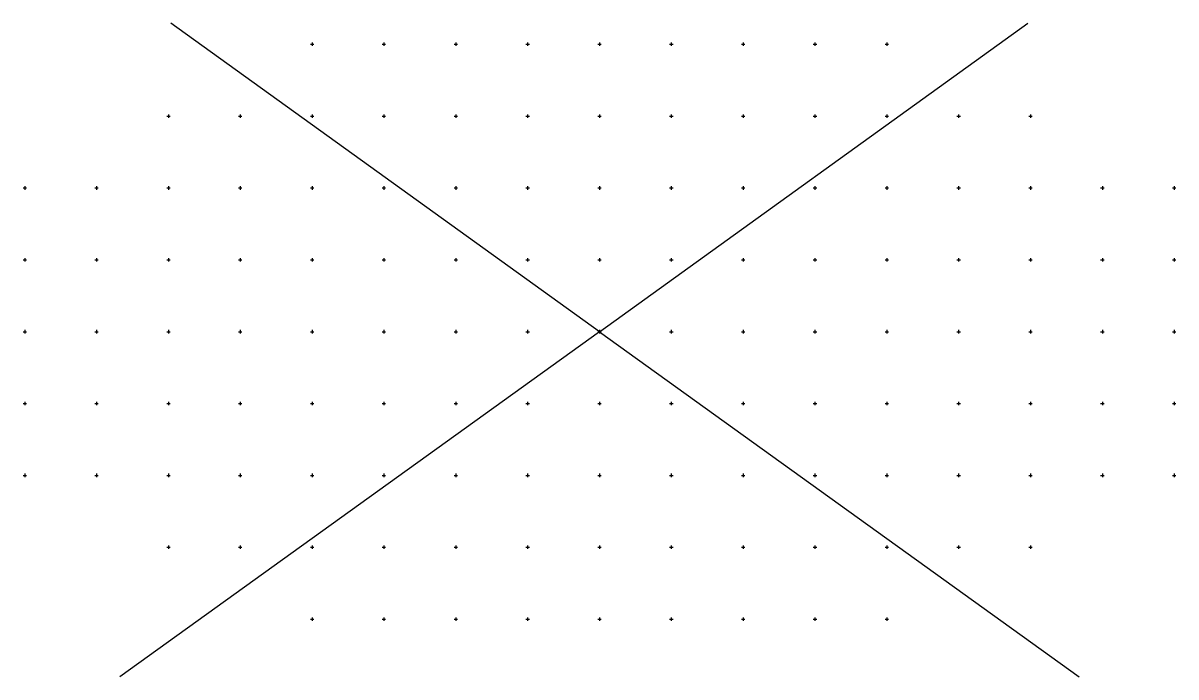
# Model space of a CAD drawing. Header units: metres. Extents: x -1099 to -1052, y 1073 to 2172.
# Drawn here: x -1065.31 to -1055.28, y 1575.29 to 1580.98 of the extents above; entities that cross this region are included whole.
import ezdxf
from ezdxf.enums import TextEntityAlignment as Align

# ---------------------------------------------------------------- set-up
doc = ezdxf.new("R2010")
doc.units = ezdxf.units.M
doc.styles.add('NLCS-ISO', font='NLCS-ISO.ttf')

# ---------------------------------------------------------------- blocks, each defined once
blk = doc.blocks.new('V-SVH-FUNDERING_ZANDCEMENTSTAB-SO')
for p, q in [((0, 0), (-3.728, 2.684)), ((0, 0), (3.728, 2.684)), ((-2.5, 2.515), (-2.5, 2.5)), ((-2.5, 2.515), (-2.5, 2.5)), ((-1.875, 2.515), (-1.875, 2.5)), ((-1.25, 2.515), (-1.25, 2.5)), ((-1.25, 2.515), (-1.25, 2.5)), ((-0.625, 2.515), (-0.625, 2.5)), ((0, 2.515), (0, 2.5)), ((0, 2.515), (0, 2.5)), ((0.625, 2.515), (0.625, 2.5)), ((1.25, 2.515), (1.25, 2.5)), ((1.25, 2.515), (1.25, 2.5)), ((1.875, 2.515), (1.875, 2.5)), ((2.5, 2.515), (2.5, 2.5)), ((2.5, 2.515), (2.5, 2.5)), ((-2.515, 2.5), (-2.5, 2.5)), ((-2.515, 2.5), (-2.5, 2.5)), ((-2.5, 2.5), (-2.485, 2.5)), ((-2.5, 2.5), (-2.5, 2.485)), ((-2.5, 2.5), (-2.485, 2.5)), ((-2.5, 2.5), (-2.5, 2.485)), ((-1.89, 2.5), (-1.86, 2.5)), ((-1.89, 2.5), (-1.86, 2.5)), ((-1.875, 2.5), (-1.875, 2.485)), ((-1.265, 2.5), (-1.25, 2.5)), ((-1.265, 2.5), (-1.25, 2.5)), ((-1.25, 2.5), (-1.235, 2.5)), ((-1.25, 2.5), (-1.25, 2.485)), ((-1.25, 2.5), (-1.235, 2.5)), ((-1.25, 2.5), (-1.25, 2.485)), ((-0.64, 2.5), (-0.61, 2.5)), ((-0.64, 2.5), (-0.61, 2.5)), ((-0.625, 2.5), (-0.625, 2.485)), ((-0.015, 2.5), (0, 2.5)), ((-0.015, 2.5), (0, 2.5)), ((0, 2.5), (0.015, 2.5)), ((0, 2.5), (0, 2.485)), ((0, 2.5), (0.015, 2.5)), ((0, 2.5), (0, 2.485)), ((0.61, 2.5), (0.64, 2.5)), ((0.61, 2.5), (0.64, 2.5)), ((0.625, 2.5), (0.625, 2.485)), ((1.235, 2.5), (1.25, 2.5)), ((1.235, 2.5), (1.25, 2.5)), ((1.25, 2.5), (1.265, 2.5)), ((1.25, 2.5), (1.25, 2.485)), ((1.25, 2.5), (1.265, 2.5)), ((1.25, 2.5), (1.25, 2.485)), ((1.86, 2.5), (1.89, 2.5)), ((1.86, 2.5), (1.89, 2.5)), ((1.875, 2.5), (1.875, 2.485)), ((2.485, 2.5), (2.5, 2.5)), ((2.485, 2.5), (2.5, 2.5)), ((2.5, 2.5), (2.515, 2.5)), ((2.5, 2.5), (2.5, 2.485)), ((2.5, 2.5), (2.515, 2.5)), ((2.5, 2.5), (2.5, 2.485)), ((-3.765, 1.875), (-3.75, 1.875)), ((-3.75, 1.89), (-3.75, 1.86)), ((-3.75, 1.89), (-3.75, 1.86)), ((-3.75, 1.875), (-3.735, 1.875)), ((-3.14, 1.875), (-3.11, 1.875)), ((-3.125, 1.89), (-3.125, 1.86)), ((-2.515, 1.875), (-2.5, 1.875)), ((-2.5, 1.89), (-2.5, 1.86)), ((-2.5, 1.89), (-2.5, 1.86)), ((-2.5, 1.875), (-2.485, 1.875)), ((-1.89, 1.875), (-1.86, 1.875)), ((-1.875, 1.89), (-1.875, 1.86)), ((-1.265, 1.875), (-1.25, 1.875)), ((-1.25, 1.89), (-1.25, 1.86)), ((-1.25, 1.89), (-1.25, 1.86)), ((-1.25, 1.875), (-1.235, 1.875)), ((-0.64, 1.875), (-0.61, 1.875)), ((-0.625, 1.89), (-0.625, 1.86)), ((-0.015, 1.875), (0, 1.875)), ((0, 1.89), (0, 1.86)), ((0, 1.89), (0, 1.86)), ((0, 1.875), (0.015, 1.875)), ((0.61, 1.875), (0.64, 1.875)), ((0.625, 1.89), (0.625, 1.86)), ((1.235, 1.875), (1.25, 1.875)), ((1.25, 1.89), (1.25, 1.86)), ((1.25, 1.89), (1.25, 1.86)), ((1.25, 1.875), (1.265, 1.875)), ((1.86, 1.875), (1.89, 1.875)), ((1.875, 1.89), (1.875, 1.86)), ((2.485, 1.875), (2.5, 1.875)), ((2.5, 1.89), (2.5, 1.86)), ((2.5, 1.89), (2.5, 1.86)), ((2.5, 1.875), (2.515, 1.875)), ((3.11, 1.875), (3.14, 1.875)), ((3.125, 1.89), (3.125, 1.86)), ((3.735, 1.875), (3.75, 1.875)), ((3.75, 1.89), (3.75, 1.86)), ((3.75, 1.89), (3.75, 1.86)), ((3.75, 1.875), (3.765, 1.875)), ((-5.014, 1.25), (-5, 1.25)), ((-5.014, 1.25), (-5, 1.25)), ((-5, 1.265), (-5, 1.25)), ((-5, 1.265), (-5, 1.25)), ((-5, 1.25), (-4.985, 1.25)), ((-5, 1.25), (-5, 1.235)), ((-5, 1.25), (-4.985, 1.25)), ((-5, 1.25), (-5, 1.235)), ((-4.39, 1.25), (-4.36, 1.25)), ((-4.39, 1.25), (-4.36, 1.25)), ((-4.375, 1.265), (-4.375, 1.25)), ((-4.375, 1.25), (-4.375, 1.235)), ((-3.765, 1.25), (-3.75, 1.25)), ((-3.765, 1.25), (-3.75, 1.25)), ((-3.75, 1.265), (-3.75, 1.25)), ((-3.75, 1.265), (-3.75, 1.25)), ((-3.75, 1.25), (-3.735, 1.25)), ((-3.75, 1.25), (-3.75, 1.235)), ((-3.75, 1.25), (-3.735, 1.25)), ((-3.75, 1.25), (-3.75, 1.235)), ((-3.14, 1.25), (-3.11, 1.25)), ((-3.14, 1.25), (-3.11, 1.25)), ((-3.125, 1.265), (-3.125, 1.25)), ((-3.125, 1.25), (-3.125, 1.235)), ((-2.515, 1.25), (-2.5, 1.25)), ((-2.515, 1.25), (-2.5, 1.25)), ((-2.5, 1.265), (-2.5, 1.25)), ((-2.5, 1.265), (-2.5, 1.25)), ((-2.5, 1.25), (-2.485, 1.25)), ((-2.5, 1.25), (-2.5, 1.235)), ((-2.5, 1.25), (-2.485, 1.25)), ((-2.5, 1.25), (-2.5, 1.235)), ((-1.89, 1.25), (-1.86, 1.25)), ((-1.89, 1.25), (-1.86, 1.25)), ((-1.875, 1.265), (-1.875, 1.25)), ((-1.875, 1.25), (-1.875, 1.235)), ((-1.265, 1.25), (-1.25, 1.25)), ((-1.265, 1.25), (-1.25, 1.25)), ((-1.25, 1.265), (-1.25, 1.25)), ((-1.25, 1.265), (-1.25, 1.25)), ((-1.25, 1.25), (-1.235, 1.25)), ((-1.25, 1.25), (-1.25, 1.235)), ((-1.25, 1.25), (-1.235, 1.25)), ((-1.25, 1.25), (-1.25, 1.235)), ((-0.64, 1.25), (-0.61, 1.25)), ((-0.64, 1.25), (-0.61, 1.25)), ((-0.625, 1.265), (-0.625, 1.25)), ((-0.625, 1.25), (-0.625, 1.235)), ((-0.015, 1.25), (0, 1.25)), ((-0.015, 1.25), (0, 1.25)), ((0, 1.265), (0, 1.25)), ((0, 1.265), (0, 1.25)), ((0, 1.25), (0.015, 1.25)), ((0, 1.25), (0, 1.235)), ((0, 1.25), (0.015, 1.25)), ((0, 1.25), (0, 1.235)), ((0.61, 1.25), (0.64, 1.25)), ((0.61, 1.25), (0.64, 1.25)), ((0.625, 1.265), (0.625, 1.25)), ((0.625, 1.25), (0.625, 1.235)), ((1.235, 1.25), (1.25, 1.25)), ((1.235, 1.25), (1.25, 1.25)), ((1.25, 1.265), (1.25, 1.25)), ((1.25, 1.265), (1.25, 1.25)), ((1.25, 1.25), (1.265, 1.25)), ((1.25, 1.25), (1.25, 1.235)), ((1.25, 1.25), (1.265, 1.25)), ((1.25, 1.25), (1.25, 1.235)), ((1.86, 1.25), (1.89, 1.25)), ((1.86, 1.25), (1.89, 1.25)), ((1.875, 1.265), (1.875, 1.25)), ((1.875, 1.25), (1.875, 1.235)), ((2.485, 1.25), (2.5, 1.25)), ((2.485, 1.25), (2.5, 1.25)), ((2.5, 1.265), (2.5, 1.25)), ((2.5, 1.265), (2.5, 1.25)), ((2.5, 1.25), (2.515, 1.25)), ((2.5, 1.25), (2.5, 1.235)), ((2.5, 1.25), (2.515, 1.25)), ((2.5, 1.25), (2.5, 1.235)), ((3.11, 1.25), (3.14, 1.25)), ((3.11, 1.25), (3.14, 1.25)), ((3.125, 1.265), (3.125, 1.25)), ((3.125, 1.25), (3.125, 1.235)), ((3.735, 1.25), (3.75, 1.25)), ((3.735, 1.25), (3.75, 1.25)), ((3.75, 1.265), (3.75, 1.25)), ((3.75, 1.265), (3.75, 1.25)), ((3.75, 1.25), (3.765, 1.25)), ((3.75, 1.25), (3.75, 1.235)), ((3.75, 1.25), (3.765, 1.25)), ((3.75, 1.25), (3.75, 1.235)), ((4.36, 1.25), (4.39, 1.25)), ((4.36, 1.25), (4.39, 1.25)), ((4.375, 1.265), (4.375, 1.25)), ((4.375, 1.25), (4.375, 1.235)), ((4.985, 1.25), (5, 1.25)), ((4.985, 1.25), (5, 1.25)), ((5, 1.265), (5, 1.25)), ((5, 1.265), (5, 1.25)), ((5, 1.25), (5.014, 1.25)), ((5, 1.25), (5, 1.235)), ((5, 1.25), (5.014, 1.25)), ((5, 1.25), (5, 1.235)), ((-5.015, 0.625), (-5, 0.625)), ((-5, 0.64), (-5, 0.61)), ((-5, 0.64), (-5, 0.61)), ((-5, 0.625), (-4.985, 0.625)), ((-4.39, 0.625), (-4.36, 0.625)), ((-4.375, 0.64), (-4.375, 0.61)), ((-3.765, 0.625), (-3.75, 0.625)), ((-3.75, 0.64), (-3.75, 0.61)), ((-3.75, 0.64), (-3.75, 0.61)), ((-3.75, 0.625), (-3.735, 0.625)), ((-3.14, 0.625), (-3.11, 0.625)), ((-3.125, 0.64), (-3.125, 0.61)), ((-2.515, 0.625), (-2.5, 0.625)), ((-2.5, 0.64), (-2.5, 0.61)), ((-2.5, 0.64), (-2.5, 0.61)), ((-2.5, 0.625), (-2.485, 0.625)), ((-1.89, 0.625), (-1.86, 0.625)), ((-1.875, 0.64), (-1.875, 0.61)), ((-1.265, 0.625), (-1.25, 0.625)), ((-1.25, 0.64), (-1.25, 0.61)), ((-1.25, 0.64), (-1.25, 0.61)), ((-1.25, 0.625), (-1.235, 0.625)), ((-0.64, 0.625), (-0.61, 0.625)), ((-0.625, 0.64), (-0.625, 0.61)), ((-0.015, 0.625), (0, 0.625)), ((0, 0.64), (0, 0.61)), ((0, 0.64), (0, 0.61)), ((0, 0.625), (0.015, 0.625)), ((0.61, 0.625), (0.64, 0.625)), ((0.625, 0.64), (0.625, 0.61)), ((1.235, 0.625), (1.25, 0.625)), ((1.25, 0.64), (1.25, 0.61)), ((1.25, 0.64), (1.25, 0.61)), ((1.25, 0.625), (1.265, 0.625)), ((1.86, 0.625), (1.89, 0.625)), ((1.875, 0.64), (1.875, 0.61)), ((2.485, 0.625), (2.5, 0.625)), ((2.5, 0.64), (2.5, 0.61)), ((2.5, 0.64), (2.5, 0.61)), ((2.5, 0.625), (2.515, 0.625)), ((3.11, 0.625), (3.14, 0.625)), ((3.125, 0.64), (3.125, 0.61)), ((3.735, 0.625), (3.75, 0.625)), ((3.75, 0.64), (3.75, 0.61)), ((3.75, 0.64), (3.75, 0.61)), ((3.75, 0.625), (3.765, 0.625)), ((4.36, 0.625), (4.39, 0.625)), ((4.375, 0.64), (4.375, 0.61)), ((4.985, 0.625), (5, 0.625)), ((5, 0.64), (5, 0.61)), ((5, 0.64), (5, 0.61)), ((5, 0.625), (5.015, 0.625)), ((-5.015, 0), (-5, 0)), ((-5.015, 0), (-5, 0)), ((-5, 0.015), (-5, 0)), ((-5, 0.015), (-5, 0)), ((-5, 0), (-4.985, 0)), ((-5, 0), (-5, -0.015)), ((-5, 0), (-4.985, 0)), ((-5, 0), (-5, -0.015)), ((-4.39, 0), (-4.36, 0)), ((-4.39, 0), (-4.36, 0)), ((-4.375, 0.015), (-4.375, 0)), ((-4.375, 0), (-4.375, -0.015)), ((0, 0), (-4.172, -3.003)), ((-3.765, 0), (-3.75, 0)), ((-3.765, 0), (-3.75, 0)), ((-3.75, 0.015), (-3.75, 0)), ((-3.75, 0.015), (-3.75, 0)), ((-3.75, 0), (-3.735, 0)), ((-3.75, 0), (-3.75, -0.015)), ((-3.75, 0), (-3.735, 0)), ((-3.75, 0), (-3.75, -0.015)), ((-3.14, 0), (-3.11, 0)), ((-3.14, 0), (-3.11, 0)), ((-3.125, 0.015), (-3.125, 0)), ((-3.125, 0), (-3.125, -0.015)), ((-2.515, 0), (-2.5, 0)), ((-2.515, 0), (-2.5, 0)), ((-2.5, 0.015), (-2.5, 0)), ((-2.5, 0.015), (-2.5, 0)), ((-2.5, 0), (-2.485, 0)), ((-2.5, 0), (-2.5, -0.015)), ((-2.5, 0), (-2.485, 0)), ((-2.5, 0), (-2.5, -0.015)), ((-1.89, 0), (-1.86, 0)), ((-1.89, 0), (-1.86, 0)), ((-1.875, 0.015), (-1.875, 0)), ((-1.875, 0), (-1.875, -0.015)), ((-1.265, 0), (-1.25, 0)), ((-1.265, 0), (-1.25, 0)), ((-1.25, 0.015), (-1.25, 0)), ((-1.25, 0.015), (-1.25, 0)), ((-1.25, 0), (-1.235, 0)), ((-1.25, 0), (-1.25, -0.015)), ((-1.25, 0), (-1.235, 0)), ((-1.25, 0), (-1.25, -0.015)), ((-0.64, 0), (-0.61, 0)), ((-0.64, 0), (-0.61, 0)), ((-0.625, 0.015), (-0.625, 0)), ((-0.625, 0), (-0.625, -0.015)), ((-0.015, 0), (0, 0)), ((-0.015, 0), (0, 0)), ((0, 0.015), (0, 0)), ((0, 0.015), (0, 0)), ((0, 0), (0.015, 0)), ((0, 0), (0, -0.015)), ((0, 0), (0.015, 0)), ((0, 0), (0, -0.015)), ((0.61, 0), (0.64, 0)), ((0.61, 0), (0.64, 0)), ((0.625, 0.015), (0.625, 0)), ((0.625, 0), (0.625, -0.015)), ((1.235, 0), (1.25, 0)), ((1.235, 0), (1.25, 0)), ((1.25, 0.015), (1.25, 0)), ((1.25, 0.015), (1.25, 0)), ((1.25, 0), (1.265, 0)), ((1.25, 0), (1.25, -0.015)), ((1.25, 0), (1.265, 0)), ((1.25, 0), (1.25, -0.015)), ((1.86, 0), (1.89, 0)), ((1.86, 0), (1.89, 0)), ((1.875, 0.015), (1.875, 0)), ((1.875, 0), (1.875, -0.015)), ((2.485, 0), (2.5, 0)), ((2.485, 0), (2.5, 0)), ((2.5, 0.015), (2.5, 0)), ((2.5, 0.015), (2.5, 0)), ((2.5, 0), (2.515, 0)), ((2.5, 0), (2.5, -0.015)), ((2.5, 0), (2.515, 0)), ((2.5, 0), (2.5, -0.015)), ((3.11, 0), (3.14, 0)), ((3.11, 0), (3.14, 0)), ((3.125, 0.015), (3.125, 0)), ((3.125, 0), (3.125, -0.015)), ((3.735, 0), (3.75, 0)), ((3.735, 0), (3.75, 0)), ((3.75, 0.015), (3.75, 0)), ((3.75, 0.015), (3.75, 0)), ((3.75, 0), (3.765, 0)), ((3.75, 0), (3.75, -0.015)), ((3.75, 0), (3.765, 0)), ((3.75, 0), (3.75, -0.015)), ((4.36, 0), (4.39, 0)), ((4.36, 0), (4.39, 0)), ((4.375, 0.015), (4.375, 0)), ((4.375, 0), (4.375, -0.015)), ((4.985, 0), (5, 0)), ((4.985, 0), (5, 0)), ((5, 0.015), (5, 0)), ((5, 0.015), (5, 0)), ((5, 0), (5.015, 0)), ((5, 0), (5, -0.015)), ((5, 0), (5.015, 0)), ((5, 0), (5, -0.015)), ((0, 0), (4.172, -3.003)), ((-5.015, -0.625), (-5, -0.625)), ((-5, -0.61), (-5, -0.64)), ((-5, -0.61), (-5, -0.64)), ((-5, -0.625), (-4.985, -0.625)), ((-4.39, -0.625), (-4.36, -0.625)), ((-4.375, -0.61), (-4.375, -0.64)), ((-3.765, -0.625), (-3.75, -0.625)), ((-3.75, -0.61), (-3.75, -0.64)), ((-3.75, -0.61), (-3.75, -0.64)), ((-3.75, -0.625), (-3.735, -0.625)), ((-3.14, -0.625), (-3.11, -0.625)), ((-3.125, -0.61), (-3.125, -0.64)), ((-2.515, -0.625), (-2.5, -0.625)), ((-2.5, -0.61), (-2.5, -0.64)), ((-2.5, -0.61), (-2.5, -0.64)), ((-2.5, -0.625), (-2.485, -0.625)), ((-1.89, -0.625), (-1.86, -0.625)), ((-1.875, -0.61), (-1.875, -0.64)), ((-1.265, -0.625), (-1.25, -0.625)), ((-1.25, -0.61), (-1.25, -0.64)), ((-1.25, -0.61), (-1.25, -0.64)), ((-1.25, -0.625), (-1.235, -0.625)), ((-0.64, -0.625), (-0.61, -0.625)), ((-0.625, -0.61), (-0.625, -0.64)), ((-0.015, -0.625), (0, -0.625)), ((0, -0.61), (0, -0.64)), ((0, -0.61), (0, -0.64)), ((0, -0.625), (0.015, -0.625)), ((0.61, -0.625), (0.64, -0.625)), ((0.625, -0.61), (0.625, -0.64)), ((1.235, -0.625), (1.25, -0.625)), ((1.25, -0.61), (1.25, -0.64)), ((1.25, -0.61), (1.25, -0.64)), ((1.25, -0.625), (1.265, -0.625)), ((1.86, -0.625), (1.89, -0.625)), ((1.875, -0.61), (1.875, -0.64)), ((2.485, -0.625), (2.5, -0.625)), ((2.5, -0.61), (2.5, -0.64)), ((2.5, -0.61), (2.5, -0.64)), ((2.5, -0.625), (2.515, -0.625)), ((3.11, -0.625), (3.14, -0.625)), ((3.125, -0.61), (3.125, -0.64)), ((3.735, -0.625), (3.75, -0.625)), ((3.75, -0.61), (3.75, -0.64)), ((3.75, -0.61), (3.75, -0.64)), ((3.75, -0.625), (3.765, -0.625)), ((4.36, -0.625), (4.39, -0.625)), ((4.375, -0.61), (4.375, -0.64)), ((4.985, -0.625), (5, -0.625)), ((5, -0.61), (5, -0.64)), ((5, -0.61), (5, -0.64)), ((5, -0.625), (5.015, -0.625)), ((-5.014, -1.25), (-5, -1.25)), ((-5.014, -1.25), (-5, -1.25)), ((-5, -1.235), (-5, -1.25)), ((-5, -1.235), (-5, -1.25)), ((-5, -1.25), (-4.985, -1.25)), ((-5, -1.25), (-5, -1.265)), ((-5, -1.25), (-4.985, -1.25)), ((-5, -1.25), (-5, -1.265)), ((-4.39, -1.25), (-4.36, -1.25)), ((-4.39, -1.25), (-4.36, -1.25)), ((-4.375, -1.235), (-4.375, -1.25)), ((-4.375, -1.25), (-4.375, -1.265)), ((-3.765, -1.25), (-3.75, -1.25)), ((-3.765, -1.25), (-3.75, -1.25)), ((-3.75, -1.235), (-3.75, -1.25)), ((-3.75, -1.235), (-3.75, -1.25)), ((-3.75, -1.25), (-3.735, -1.25)), ((-3.75, -1.25), (-3.75, -1.265)), ((-3.75, -1.25), (-3.735, -1.25)), ((-3.75, -1.25), (-3.75, -1.265)), ((-3.14, -1.25), (-3.11, -1.25)), ((-3.14, -1.25), (-3.11, -1.25)), ((-3.125, -1.235), (-3.125, -1.25)), ((-3.125, -1.25), (-3.125, -1.265)), ((-2.515, -1.25), (-2.5, -1.25)), ((-2.515, -1.25), (-2.5, -1.25)), ((-2.5, -1.235), (-2.5, -1.25)), ((-2.5, -1.235), (-2.5, -1.25)), ((-2.5, -1.25), (-2.485, -1.25)), ((-2.5, -1.25), (-2.5, -1.265)), ((-2.5, -1.25), (-2.485, -1.25)), ((-2.5, -1.25), (-2.5, -1.265)), ((-1.89, -1.25), (-1.86, -1.25)), ((-1.89, -1.25), (-1.86, -1.25)), ((-1.875, -1.235), (-1.875, -1.25)), ((-1.875, -1.25), (-1.875, -1.265)), ((-1.265, -1.25), (-1.25, -1.25)), ((-1.265, -1.25), (-1.25, -1.25)), ((-1.25, -1.235), (-1.25, -1.25)), ((-1.25, -1.235), (-1.25, -1.25)), ((-1.25, -1.25), (-1.235, -1.25)), ((-1.25, -1.25), (-1.25, -1.265)), ((-1.25, -1.25), (-1.235, -1.25)), ((-1.25, -1.25), (-1.25, -1.265)), ((-0.64, -1.25), (-0.61, -1.25)), ((-0.64, -1.25), (-0.61, -1.25)), ((-0.625, -1.235), (-0.625, -1.25)), ((-0.625, -1.25), (-0.625, -1.265)), ((-0.015, -1.25), (0, -1.25)), ((-0.015, -1.25), (0, -1.25)), ((0, -1.235), (0, -1.25)), ((0, -1.235), (0, -1.25)), ((0, -1.25), (0.015, -1.25)), ((0, -1.25), (0, -1.265)), ((0, -1.25), (0.015, -1.25)), ((0, -1.25), (0, -1.265)), ((0.61, -1.25), (0.64, -1.25)), ((0.61, -1.25), (0.64, -1.25)), ((0.625, -1.235), (0.625, -1.25)), ((0.625, -1.25), (0.625, -1.265)), ((1.235, -1.25), (1.25, -1.25)), ((1.235, -1.25), (1.25, -1.25)), ((1.25, -1.235), (1.25, -1.25)), ((1.25, -1.235), (1.25, -1.25)), ((1.25, -1.25), (1.265, -1.25)), ((1.25, -1.25), (1.25, -1.265)), ((1.25, -1.25), (1.265, -1.25)), ((1.25, -1.25), (1.25, -1.265)), ((1.86, -1.25), (1.89, -1.25)), ((1.86, -1.25), (1.89, -1.25)), ((1.875, -1.235), (1.875, -1.25)), ((1.875, -1.25), (1.875, -1.265)), ((2.485, -1.25), (2.5, -1.25)), ((2.485, -1.25), (2.5, -1.25)), ((2.5, -1.235), (2.5, -1.25)), ((2.5, -1.235), (2.5, -1.25)), ((2.5, -1.25), (2.515, -1.25)), ((2.5, -1.25), (2.5, -1.265)), ((2.5, -1.25), (2.515, -1.25)), ((2.5, -1.25), (2.5, -1.265)), ((3.11, -1.25), (3.14, -1.25)), ((3.11, -1.25), (3.14, -1.25)), ((3.125, -1.235), (3.125, -1.25)), ((3.125, -1.25), (3.125, -1.265)), ((3.735, -1.25), (3.75, -1.25)), ((3.735, -1.25), (3.75, -1.25)), ((3.75, -1.235), (3.75, -1.25)), ((3.75, -1.235), (3.75, -1.25)), ((3.75, -1.25), (3.765, -1.25)), ((3.75, -1.25), (3.75, -1.265)), ((3.75, -1.25), (3.765, -1.25)), ((3.75, -1.25), (3.75, -1.265)), ((4.36, -1.25), (4.39, -1.25)), ((4.36, -1.25), (4.39, -1.25)), ((4.375, -1.235), (4.375, -1.25)), ((4.375, -1.25), (4.375, -1.265)), ((4.985, -1.25), (5, -1.25)), ((4.985, -1.25), (5, -1.25)), ((5, -1.235), (5, -1.25)), ((5, -1.235), (5, -1.25)), ((5, -1.25), (5.014, -1.25)), ((5, -1.25), (5, -1.265)), ((5, -1.25), (5.014, -1.25)), ((5, -1.25), (5, -1.265)), ((-3.765, -1.875), (-3.75, -1.875)), ((-3.75, -1.86), (-3.75, -1.89)), ((-3.75, -1.86), (-3.75, -1.89)), ((-3.75, -1.875), (-3.735, -1.875)), ((-3.14, -1.875), (-3.11, -1.875)), ((-3.125, -1.86), (-3.125, -1.89)), ((-2.515, -1.875), (-2.5, -1.875)), ((-2.5, -1.86), (-2.5, -1.89)), ((-2.5, -1.86), (-2.5, -1.89)), ((-2.5, -1.875), (-2.485, -1.875)), ((-1.89, -1.875), (-1.86, -1.875)), ((-1.875, -1.86), (-1.875, -1.89)), ((-1.265, -1.875), (-1.25, -1.875)), ((-1.25, -1.86), (-1.25, -1.89)), ((-1.25, -1.86), (-1.25, -1.89)), ((-1.25, -1.875), (-1.235, -1.875)), ((-0.64, -1.875), (-0.61, -1.875)), ((-0.625, -1.86), (-0.625, -1.89)), ((-0.015, -1.875), (0, -1.875)), ((0, -1.86), (0, -1.89)), ((0, -1.86), (0, -1.89)), ((0, -1.875), (0.015, -1.875)), ((0.61, -1.875), (0.64, -1.875)), ((0.625, -1.86), (0.625, -1.89)), ((1.235, -1.875), (1.25, -1.875)), ((1.25, -1.86), (1.25, -1.89)), ((1.25, -1.86), (1.25, -1.89)), ((1.25, -1.875), (1.265, -1.875)), ((1.86, -1.875), (1.89, -1.875)), ((1.875, -1.86), (1.875, -1.89)), ((2.485, -1.875), (2.5, -1.875)), ((2.5, -1.86), (2.5, -1.89)), ((2.5, -1.86), (2.5, -1.89)), ((2.5, -1.875), (2.515, -1.875)), ((3.11, -1.875), (3.14, -1.875)), ((3.125, -1.86), (3.125, -1.89)), ((3.735, -1.875), (3.75, -1.875)), ((3.75, -1.86), (3.75, -1.89)), ((3.75, -1.86), (3.75, -1.89)), ((3.75, -1.875), (3.765, -1.875)), ((-2.515, -2.5), (-2.5, -2.5)), ((-2.515, -2.5), (-2.5, -2.5)), ((-2.5, -2.485), (-2.5, -2.5)), ((-2.5, -2.485), (-2.5, -2.5)), ((-2.5, -2.5), (-2.485, -2.5)), ((-2.5, -2.5), (-2.5, -2.515)), ((-2.5, -2.5), (-2.485, -2.5)), ((-2.5, -2.5), (-2.5, -2.515)), ((-1.89, -2.5), (-1.86, -2.5)), ((-1.89, -2.5), (-1.86, -2.5)), ((-1.875, -2.485), (-1.875, -2.5)), ((-1.875, -2.5), (-1.875, -2.515)), ((-1.265, -2.5), (-1.25, -2.5)), ((-1.265, -2.5), (-1.25, -2.5)), ((-1.25, -2.485), (-1.25, -2.5)), ((-1.25, -2.485), (-1.25, -2.5)), ((-1.25, -2.5), (-1.235, -2.5)), ((-1.25, -2.5), (-1.25, -2.515)), ((-1.25, -2.5), (-1.235, -2.5)), ((-1.25, -2.5), (-1.25, -2.515)), ((-0.64, -2.5), (-0.61, -2.5)), ((-0.64, -2.5), (-0.61, -2.5)), ((-0.625, -2.485), (-0.625, -2.5)), ((-0.625, -2.5), (-0.625, -2.515)), ((-0.015, -2.5), (0, -2.5)), ((-0.015, -2.5), (0, -2.5)), ((0, -2.485), (0, -2.5)), ((0, -2.485), (0, -2.5)), ((0, -2.5), (0.015, -2.5)), ((0, -2.5), (0, -2.515)), ((0, -2.5), (0.015, -2.5)), ((0, -2.5), (0, -2.515)), ((0.61, -2.5), (0.64, -2.5)), ((0.61, -2.5), (0.64, -2.5)), ((0.625, -2.485), (0.625, -2.5)), ((0.625, -2.5), (0.625, -2.515)), ((1.235, -2.5), (1.25, -2.5)), ((1.235, -2.5), (1.25, -2.5)), ((1.25, -2.485), (1.25, -2.5)), ((1.25, -2.485), (1.25, -2.5)), ((1.25, -2.5), (1.265, -2.5)), ((1.25, -2.5), (1.25, -2.515)), ((1.25, -2.5), (1.265, -2.5)), ((1.25, -2.5), (1.25, -2.515)), ((1.86, -2.5), (1.89, -2.5)), ((1.86, -2.5), (1.89, -2.5)), ((1.875, -2.485), (1.875, -2.5)), ((1.875, -2.5), (1.875, -2.515)), ((2.485, -2.5), (2.5, -2.5)), ((2.485, -2.5), (2.5, -2.5)), ((2.5, -2.485), (2.5, -2.5)), ((2.5, -2.485), (2.5, -2.5)), ((2.5, -2.5), (2.515, -2.5)), ((2.5, -2.5), (2.5, -2.515)), ((2.5, -2.5), (2.515, -2.5)), ((2.5, -2.5), (2.5, -2.515))]:
    blk.add_line(p, q)
at = {"style": 'NLCS-ISO'}
blk.add_attdef('KLEUR', text='', height=1.8, dxfattribs=at).set_placement((6.525, 0), align=Align.MIDDLE_LEFT)

msp = doc.modelspace()

# ---------------------------------------------------------------- block references
msp.add_blockref('V-SVH-FUNDERING_ZANDCEMENTSTAB-SO', (-1060.292, 1578.298))

doc.saveas('drawing.dxf')
